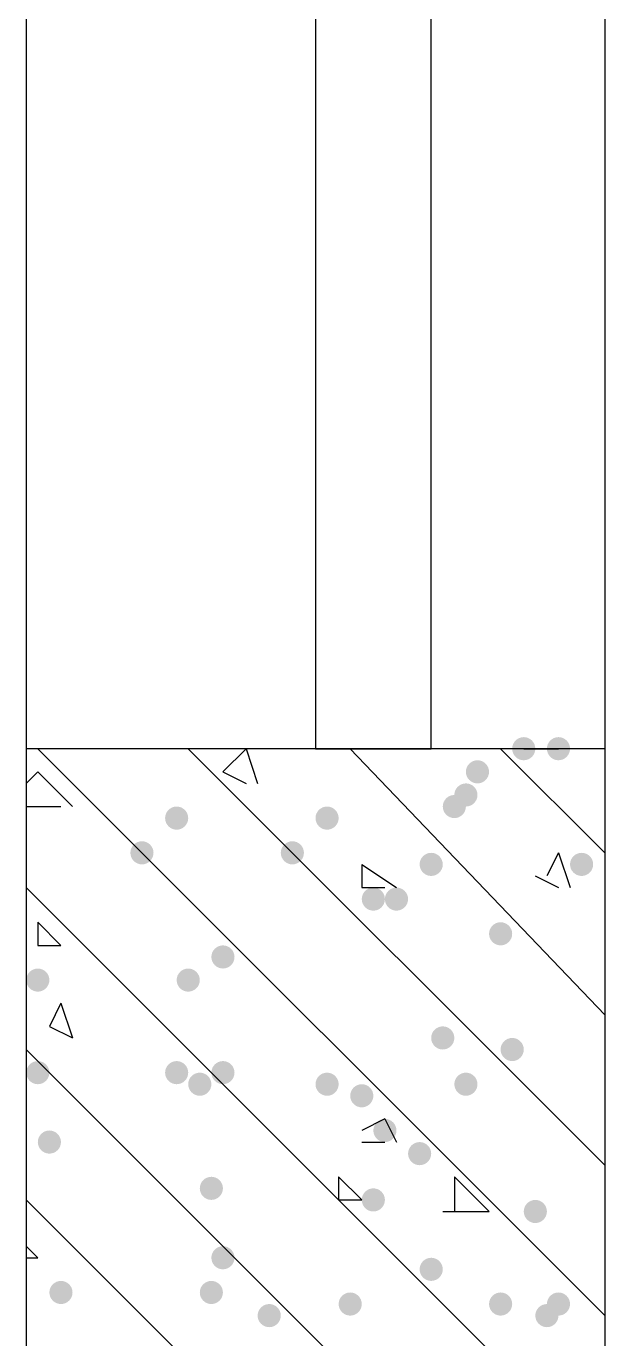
# Model space of a CAD drawing. Header units: inches. Extents: x 11 to 286, y 6 to 196.
# Drawn here: x 82.522 to 84.638, y 56.741 to 61.543 of the extents above; entities that cross this region are included whole.
import ezdxf

# ---------------------------------------------------------------- set-up
doc = ezdxf.new("R2010")
doc.units = ezdxf.units.IN
doc.header["$MEASUREMENT"] = 0
doc.layers.add('PDF_几何图形', color=7, linetype='Continuous')
doc.layers.add('PDF_实体填充', color=7, linetype='Continuous', true_color=0xffffff)

msp = doc.modelspace()

# ---------------------------------------------------------------- hatches: boundary and pattern name
at = {"layer": 'PDF_实体填充', "transparency": 33554559}
h = msp.add_hatch(color=7, dxfattribs=at)
edge = h.paths.add_edge_path(flags=0)
edge.add_spline(control_points=[(84.3844, 58.8998), (84.3844, 58.8765), (84.3654, 58.8574), (84.3421, 58.8574)], knot_values=[0, 0, 0, 0, 1, 1, 1, 1], degree=3, periodic=0)
edge.add_spline(control_points=[(84.3421, 58.8574), (84.3188, 58.8574), (84.2998, 58.8765), (84.2998, 58.8998)], knot_values=[0, 0, 0, 0, 1, 1, 1, 1], degree=3, periodic=0)
edge.add_line((84.2998, 58.8998), (84.2998, 58.8998))
edge.add_spline(control_points=[(84.2998, 58.8998), (84.2998, 58.9231), (84.3188, 58.9421), (84.3421, 58.9421)], knot_values=[0, 0, 0, 0, 1, 1, 1, 1], degree=3, periodic=0)
edge.add_spline(control_points=[(84.3421, 58.9421), (84.3654, 58.9421), (84.3844, 58.9231), (84.3844, 58.8998)], knot_values=[0, 0, 0, 0, 1, 1, 1, 1], degree=3, periodic=0)
edge.add_line((84.3844, 58.8998), (84.3844, 58.8998))
edge.add_line((84.3844, 58.8998), (84.3844, 58.8998))
h = msp.add_hatch(color=7, dxfattribs=at)
edge = h.paths.add_edge_path(flags=0)
edge.add_spline(control_points=[(84.5114, 58.8998), (84.5114, 58.8765), (84.4924, 58.8574), (84.4691, 58.8574)], knot_values=[0, 0, 0, 0, 1, 1, 1, 1], degree=3, periodic=0)
edge.add_spline(control_points=[(84.4691, 58.8574), (84.4458, 58.8574), (84.4268, 58.8765), (84.4268, 58.8998)], knot_values=[0, 0, 0, 0, 1, 1, 1, 1], degree=3, periodic=0)
edge.add_line((84.4268, 58.8998), (84.4268, 58.8998))
edge.add_spline(control_points=[(84.4268, 58.8998), (84.4268, 58.9231), (84.4458, 58.9421), (84.4691, 58.9421)], knot_values=[0, 0, 0, 0, 1, 1, 1, 1], degree=3, periodic=0)
edge.add_spline(control_points=[(84.4691, 58.9421), (84.4924, 58.9421), (84.5114, 58.9231), (84.5114, 58.8998)], knot_values=[0, 0, 0, 0, 1, 1, 1, 1], degree=3, periodic=0)
edge.add_line((84.5114, 58.8998), (84.5114, 58.8998))
edge.add_line((84.5114, 58.8998), (84.5114, 58.8998))
h = msp.add_hatch(color=7, dxfattribs=at)
edge = h.paths.add_edge_path(flags=0)
edge.add_spline(control_points=[(84.2151, 58.8151), (84.2151, 58.7918), (84.1961, 58.7728), (84.1728, 58.7728)], knot_values=[0, 0, 0, 0, 1, 1, 1, 1], degree=3, periodic=0)
edge.add_spline(control_points=[(84.1728, 58.7728), (84.1495, 58.7728), (84.1304, 58.7918), (84.1304, 58.8151)], knot_values=[0, 0, 0, 0, 1, 1, 1, 1], degree=3, periodic=0)
edge.add_line((84.1304, 58.8151), (84.1304, 58.8151))
edge.add_spline(control_points=[(84.1304, 58.8151), (84.1304, 58.8384), (84.1495, 58.8574), (84.1728, 58.8574)], knot_values=[0, 0, 0, 0, 1, 1, 1, 1], degree=3, periodic=0)
edge.add_spline(control_points=[(84.1728, 58.8574), (84.1961, 58.8574), (84.2151, 58.8384), (84.2151, 58.8151)], knot_values=[0, 0, 0, 0, 1, 1, 1, 1], degree=3, periodic=0)
edge.add_line((84.2151, 58.8151), (84.2151, 58.8151))
edge.add_line((84.2151, 58.8151), (84.2151, 58.8151))
h = msp.add_hatch(color=7, dxfattribs=at)
edge = h.paths.add_edge_path(flags=0)
edge.add_spline(control_points=[(84.1728, 58.7304), (84.1728, 58.7072), (84.1537, 58.6881), (84.1304, 58.6881)], knot_values=[0, 0, 0, 0, 1, 1, 1, 1], degree=3, periodic=0)
edge.add_spline(control_points=[(84.1304, 58.6881), (84.1072, 58.6881), (84.0881, 58.7072), (84.0881, 58.7304)], knot_values=[0, 0, 0, 0, 1, 1, 1, 1], degree=3, periodic=0)
edge.add_line((84.0881, 58.7304), (84.0881, 58.7304))
edge.add_spline(control_points=[(84.0881, 58.7304), (84.0881, 58.7537), (84.1072, 58.7728), (84.1304, 58.7728)], knot_values=[0, 0, 0, 0, 1, 1, 1, 1], degree=3, periodic=0)
edge.add_spline(control_points=[(84.1304, 58.7728), (84.1537, 58.7728), (84.1728, 58.7537), (84.1728, 58.7304)], knot_values=[0, 0, 0, 0, 1, 1, 1, 1], degree=3, periodic=0)
edge.add_line((84.1728, 58.7304), (84.1728, 58.7304))
edge.add_line((84.1728, 58.7304), (84.1728, 58.7304))
h = msp.add_hatch(color=7, dxfattribs=at)
edge = h.paths.add_edge_path(flags=0)
edge.add_spline(control_points=[(83.1144, 58.6458), (83.1144, 58.6225), (83.0954, 58.6034), (83.0721, 58.6034)], knot_values=[0, 0, 0, 0, 1, 1, 1, 1], degree=3, periodic=0)
edge.add_spline(control_points=[(83.0721, 58.6034), (83.0488, 58.6034), (83.0298, 58.6225), (83.0298, 58.6458)], knot_values=[0, 0, 0, 0, 1, 1, 1, 1], degree=3, periodic=0)
edge.add_line((83.0298, 58.6458), (83.0298, 58.6458))
edge.add_spline(control_points=[(83.0298, 58.6458), (83.0298, 58.6691), (83.0488, 58.6881), (83.0721, 58.6881)], knot_values=[0, 0, 0, 0, 1, 1, 1, 1], degree=3, periodic=0)
edge.add_spline(control_points=[(83.0721, 58.6881), (83.0954, 58.6881), (83.1144, 58.6691), (83.1144, 58.6458)], knot_values=[0, 0, 0, 0, 1, 1, 1, 1], degree=3, periodic=0)
edge.add_line((83.1144, 58.6458), (83.1144, 58.6458))
edge.add_line((83.1144, 58.6458), (83.1144, 58.6458))
h = msp.add_hatch(color=7, dxfattribs=at)
edge = h.paths.add_edge_path(flags=0)
edge.add_spline(control_points=[(83.6648, 58.6458), (83.6648, 58.6225), (83.6457, 58.6034), (83.6224, 58.6034)], knot_values=[0, 0, 0, 0, 1, 1, 1, 1], degree=3, periodic=0)
edge.add_spline(control_points=[(83.6224, 58.6034), (83.5992, 58.6034), (83.5801, 58.6225), (83.5801, 58.6458)], knot_values=[0, 0, 0, 0, 1, 1, 1, 1], degree=3, periodic=0)
edge.add_line((83.5801, 58.6458), (83.5801, 58.6458))
edge.add_spline(control_points=[(83.5801, 58.6458), (83.5801, 58.6691), (83.5992, 58.6881), (83.6224, 58.6881)], knot_values=[0, 0, 0, 0, 1, 1, 1, 1], degree=3, periodic=0)
edge.add_spline(control_points=[(83.6224, 58.6881), (83.6457, 58.6881), (83.6648, 58.6691), (83.6648, 58.6458)], knot_values=[0, 0, 0, 0, 1, 1, 1, 1], degree=3, periodic=0)
edge.add_line((83.6648, 58.6458), (83.6648, 58.6458))
edge.add_line((83.6648, 58.6458), (83.6648, 58.6458))
h = msp.add_hatch(color=7, dxfattribs=at)
edge = h.paths.add_edge_path(flags=0)
edge.add_spline(control_points=[(84.1304, 58.6881), (84.1304, 58.6648), (84.1114, 58.6458), (84.0881, 58.6458)], knot_values=[0, 0, 0, 0, 1, 1, 1, 1], degree=3, periodic=0)
edge.add_spline(control_points=[(84.0881, 58.6458), (84.0648, 58.6458), (84.0458, 58.6648), (84.0458, 58.6881)], knot_values=[0, 0, 0, 0, 1, 1, 1, 1], degree=3, periodic=0)
edge.add_line((84.0458, 58.6881), (84.0458, 58.6881))
edge.add_spline(control_points=[(84.0458, 58.6881), (84.0458, 58.7114), (84.0648, 58.7304), (84.0881, 58.7304)], knot_values=[0, 0, 0, 0, 1, 1, 1, 1], degree=3, periodic=0)
edge.add_spline(control_points=[(84.0881, 58.7304), (84.1114, 58.7304), (84.1304, 58.7114), (84.1304, 58.6881)], knot_values=[0, 0, 0, 0, 1, 1, 1, 1], degree=3, periodic=0)
edge.add_line((84.1304, 58.6881), (84.1304, 58.6881))
edge.add_line((84.1304, 58.6881), (84.1304, 58.6881))
h = msp.add_hatch(color=7, dxfattribs=at)
edge = h.paths.add_edge_path(flags=0)
edge.add_spline(control_points=[(82.9874, 58.5188), (82.9874, 58.4955), (82.9684, 58.4764), (82.9451, 58.4764)], knot_values=[0, 0, 0, 0, 1, 1, 1, 1], degree=3, periodic=0)
edge.add_spline(control_points=[(82.9451, 58.4764), (82.9218, 58.4764), (82.9028, 58.4955), (82.9028, 58.5188)], knot_values=[0, 0, 0, 0, 1, 1, 1, 1], degree=3, periodic=0)
edge.add_line((82.9028, 58.5188), (82.9028, 58.5188))
edge.add_spline(control_points=[(82.9028, 58.5188), (82.9028, 58.5421), (82.9218, 58.5611), (82.9451, 58.5611)], knot_values=[0, 0, 0, 0, 1, 1, 1, 1], degree=3, periodic=0)
edge.add_spline(control_points=[(82.9451, 58.5611), (82.9684, 58.5611), (82.9874, 58.5421), (82.9874, 58.5188)], knot_values=[0, 0, 0, 0, 1, 1, 1, 1], degree=3, periodic=0)
edge.add_line((82.9874, 58.5188), (82.9874, 58.5188))
edge.add_line((82.9874, 58.5188), (82.9874, 58.5188))
h = msp.add_hatch(color=7, dxfattribs=at)
edge = h.paths.add_edge_path(flags=0)
edge.add_spline(control_points=[(83.5378, 58.5188), (83.5378, 58.4955), (83.5187, 58.4764), (83.4954, 58.4764)], knot_values=[0, 0, 0, 0, 1, 1, 1, 1], degree=3, periodic=0)
edge.add_spline(control_points=[(83.4954, 58.4764), (83.4722, 58.4764), (83.4531, 58.4955), (83.4531, 58.5188)], knot_values=[0, 0, 0, 0, 1, 1, 1, 1], degree=3, periodic=0)
edge.add_line((83.4531, 58.5188), (83.4531, 58.5188))
edge.add_spline(control_points=[(83.4531, 58.5188), (83.4531, 58.5421), (83.4722, 58.5611), (83.4954, 58.5611)], knot_values=[0, 0, 0, 0, 1, 1, 1, 1], degree=3, periodic=0)
edge.add_spline(control_points=[(83.4954, 58.5611), (83.5187, 58.5611), (83.5378, 58.5421), (83.5378, 58.5188)], knot_values=[0, 0, 0, 0, 1, 1, 1, 1], degree=3, periodic=0)
edge.add_line((83.5378, 58.5188), (83.5378, 58.5188))
edge.add_line((83.5378, 58.5188), (83.5378, 58.5188))
h = msp.add_hatch(color=7, dxfattribs=at)
edge = h.paths.add_edge_path(flags=0)
edge.add_spline(control_points=[(84.0458, 58.4764), (84.0458, 58.4532), (84.0267, 58.4341), (84.0034, 58.4341)], knot_values=[0, 0, 0, 0, 1, 1, 1, 1], degree=3, periodic=0)
edge.add_spline(control_points=[(84.0034, 58.4341), (83.9802, 58.4341), (83.9611, 58.4532), (83.9611, 58.4764)], knot_values=[0, 0, 0, 0, 1, 1, 1, 1], degree=3, periodic=0)
edge.add_line((83.9611, 58.4764), (83.9611, 58.4764))
edge.add_spline(control_points=[(83.9611, 58.4764), (83.9611, 58.4997), (83.9802, 58.5188), (84.0034, 58.5188)], knot_values=[0, 0, 0, 0, 1, 1, 1, 1], degree=3, periodic=0)
edge.add_spline(control_points=[(84.0034, 58.5188), (84.0267, 58.5188), (84.0458, 58.4997), (84.0458, 58.4764)], knot_values=[0, 0, 0, 0, 1, 1, 1, 1], degree=3, periodic=0)
edge.add_line((84.0458, 58.4764), (84.0458, 58.4764))
edge.add_line((84.0458, 58.4764), (84.0458, 58.4764))
h = msp.add_hatch(color=7, dxfattribs=at)
edge = h.paths.add_edge_path(flags=0)
edge.add_spline(control_points=[(84.5961, 58.4764), (84.5961, 58.4532), (84.5771, 58.4341), (84.5538, 58.4341)], knot_values=[0, 0, 0, 0, 1, 1, 1, 1], degree=3, periodic=0)
edge.add_spline(control_points=[(84.5538, 58.4341), (84.5305, 58.4341), (84.5114, 58.4532), (84.5114, 58.4764)], knot_values=[0, 0, 0, 0, 1, 1, 1, 1], degree=3, periodic=0)
edge.add_line((84.5114, 58.4764), (84.5114, 58.4764))
edge.add_spline(control_points=[(84.5114, 58.4764), (84.5114, 58.4997), (84.5305, 58.5188), (84.5538, 58.5188)], knot_values=[0, 0, 0, 0, 1, 1, 1, 1], degree=3, periodic=0)
edge.add_spline(control_points=[(84.5538, 58.5188), (84.5771, 58.5188), (84.5961, 58.4997), (84.5961, 58.4764)], knot_values=[0, 0, 0, 0, 1, 1, 1, 1], degree=3, periodic=0)
edge.add_line((84.5961, 58.4764), (84.5961, 58.4764))
edge.add_line((84.5961, 58.4764), (84.5961, 58.4764))
h = msp.add_hatch(color=7, dxfattribs=at)
edge = h.paths.add_edge_path(flags=0)
edge.add_spline(control_points=[(83.8341, 58.3494), (83.8341, 58.3262), (83.8151, 58.3071), (83.7918, 58.3071)], knot_values=[0, 0, 0, 0, 1, 1, 1, 1], degree=3, periodic=0)
edge.add_spline(control_points=[(83.7918, 58.3071), (83.7685, 58.3071), (83.7494, 58.3262), (83.7494, 58.3494)], knot_values=[0, 0, 0, 0, 1, 1, 1, 1], degree=3, periodic=0)
edge.add_line((83.7494, 58.3494), (83.7494, 58.3494))
edge.add_spline(control_points=[(83.7494, 58.3494), (83.7494, 58.3727), (83.7685, 58.3918), (83.7918, 58.3918)], knot_values=[0, 0, 0, 0, 1, 1, 1, 1], degree=3, periodic=0)
edge.add_spline(control_points=[(83.7918, 58.3918), (83.8151, 58.3918), (83.8341, 58.3727), (83.8341, 58.3494)], knot_values=[0, 0, 0, 0, 1, 1, 1, 1], degree=3, periodic=0)
edge.add_line((83.8341, 58.3494), (83.8341, 58.3494))
edge.add_line((83.8341, 58.3494), (83.8341, 58.3494))
h = msp.add_hatch(color=7, dxfattribs=at)
edge = h.paths.add_edge_path(flags=0)
edge.add_spline(control_points=[(83.9188, 58.3494), (83.9188, 58.3262), (83.8997, 58.3071), (83.8764, 58.3071)], knot_values=[0, 0, 0, 0, 1, 1, 1, 1], degree=3, periodic=0)
edge.add_spline(control_points=[(83.8764, 58.3071), (83.8532, 58.3071), (83.8341, 58.3262), (83.8341, 58.3494)], knot_values=[0, 0, 0, 0, 1, 1, 1, 1], degree=3, periodic=0)
edge.add_line((83.8341, 58.3494), (83.8341, 58.3494))
edge.add_spline(control_points=[(83.8341, 58.3494), (83.8341, 58.3727), (83.8532, 58.3918), (83.8764, 58.3918)], knot_values=[0, 0, 0, 0, 1, 1, 1, 1], degree=3, periodic=0)
edge.add_spline(control_points=[(83.8764, 58.3918), (83.8997, 58.3918), (83.9188, 58.3727), (83.9188, 58.3494)], knot_values=[0, 0, 0, 0, 1, 1, 1, 1], degree=3, periodic=0)
edge.add_line((83.9188, 58.3494), (83.9188, 58.3494))
edge.add_line((83.9188, 58.3494), (83.9188, 58.3494))
h = msp.add_hatch(color=7, dxfattribs=at)
edge = h.paths.add_edge_path(flags=0)
edge.add_spline(control_points=[(84.2998, 58.2224), (84.2998, 58.1992), (84.2807, 58.1801), (84.2574, 58.1801)], knot_values=[0, 0, 0, 0, 1, 1, 1, 1], degree=3, periodic=0)
edge.add_spline(control_points=[(84.2574, 58.1801), (84.2342, 58.1801), (84.2151, 58.1992), (84.2151, 58.2224)], knot_values=[0, 0, 0, 0, 1, 1, 1, 1], degree=3, periodic=0)
edge.add_line((84.2151, 58.2224), (84.2151, 58.2224))
edge.add_spline(control_points=[(84.2151, 58.2224), (84.2151, 58.2457), (84.2342, 58.2648), (84.2574, 58.2648)], knot_values=[0, 0, 0, 0, 1, 1, 1, 1], degree=3, periodic=0)
edge.add_spline(control_points=[(84.2574, 58.2648), (84.2807, 58.2648), (84.2998, 58.2457), (84.2998, 58.2224)], knot_values=[0, 0, 0, 0, 1, 1, 1, 1], degree=3, periodic=0)
edge.add_line((84.2998, 58.2224), (84.2998, 58.2224))
edge.add_line((84.2998, 58.2224), (84.2998, 58.2224))
h = msp.add_hatch(color=7, dxfattribs=at)
edge = h.paths.add_edge_path(flags=0)
edge.add_spline(control_points=[(83.2838, 58.1378), (83.2838, 58.1145), (83.2647, 58.0954), (83.2414, 58.0954)], knot_values=[0, 0, 0, 0, 1, 1, 1, 1], degree=3, periodic=0)
edge.add_spline(control_points=[(83.2414, 58.0954), (83.2182, 58.0954), (83.1991, 58.1145), (83.1991, 58.1378)], knot_values=[0, 0, 0, 0, 1, 1, 1, 1], degree=3, periodic=0)
edge.add_line((83.1991, 58.1378), (83.1991, 58.1378))
edge.add_spline(control_points=[(83.1991, 58.1378), (83.1991, 58.1611), (83.2182, 58.1801), (83.2414, 58.1801)], knot_values=[0, 0, 0, 0, 1, 1, 1, 1], degree=3, periodic=0)
edge.add_spline(control_points=[(83.2414, 58.1801), (83.2647, 58.1801), (83.2838, 58.1611), (83.2838, 58.1378)], knot_values=[0, 0, 0, 0, 1, 1, 1, 1], degree=3, periodic=0)
edge.add_line((83.2838, 58.1378), (83.2838, 58.1378))
edge.add_line((83.2838, 58.1378), (83.2838, 58.1378))
h = msp.add_hatch(color=7, dxfattribs=at)
edge = h.paths.add_edge_path(flags=0)
edge.add_spline(control_points=[(82.6064, 58.0531), (82.6064, 58.0298), (82.5874, 58.0108), (82.5641, 58.0108)], knot_values=[0, 0, 0, 0, 1, 1, 1, 1], degree=3, periodic=0)
edge.add_spline(control_points=[(82.5641, 58.0108), (82.5408, 58.0108), (82.5218, 58.0298), (82.5218, 58.0531)], knot_values=[0, 0, 0, 0, 1, 1, 1, 1], degree=3, periodic=0)
edge.add_line((82.5218, 58.0531), (82.5218, 58.0531))
edge.add_spline(control_points=[(82.5218, 58.0531), (82.5218, 58.0764), (82.5408, 58.0954), (82.5641, 58.0954)], knot_values=[0, 0, 0, 0, 1, 1, 1, 1], degree=3, periodic=0)
edge.add_spline(control_points=[(82.5641, 58.0954), (82.5874, 58.0954), (82.6064, 58.0764), (82.6064, 58.0531)], knot_values=[0, 0, 0, 0, 1, 1, 1, 1], degree=3, periodic=0)
edge.add_line((82.6064, 58.0531), (82.6064, 58.0531))
edge.add_line((82.6064, 58.0531), (82.6064, 58.0531))
h = msp.add_hatch(color=7, dxfattribs=at)
edge = h.paths.add_edge_path(flags=0)
edge.add_spline(control_points=[(83.1568, 58.0531), (83.1568, 58.0298), (83.1377, 58.0108), (83.1144, 58.0108)], knot_values=[0, 0, 0, 0, 1, 1, 1, 1], degree=3, periodic=0)
edge.add_spline(control_points=[(83.1144, 58.0108), (83.0912, 58.0108), (83.0721, 58.0298), (83.0721, 58.0531)], knot_values=[0, 0, 0, 0, 1, 1, 1, 1], degree=3, periodic=0)
edge.add_line((83.0721, 58.0531), (83.0721, 58.0531))
edge.add_spline(control_points=[(83.0721, 58.0531), (83.0721, 58.0764), (83.0912, 58.0954), (83.1144, 58.0954)], knot_values=[0, 0, 0, 0, 1, 1, 1, 1], degree=3, periodic=0)
edge.add_spline(control_points=[(83.1144, 58.0954), (83.1377, 58.0954), (83.1568, 58.0764), (83.1568, 58.0531)], knot_values=[0, 0, 0, 0, 1, 1, 1, 1], degree=3, periodic=0)
edge.add_line((83.1568, 58.0531), (83.1568, 58.0531))
edge.add_line((83.1568, 58.0531), (83.1568, 58.0531))
h = msp.add_hatch(color=7, dxfattribs=at)
edge = h.paths.add_edge_path(flags=0)
edge.add_spline(control_points=[(84.0881, 57.8414), (84.0881, 57.8182), (84.0691, 57.7991), (84.0458, 57.7991)], knot_values=[0, 0, 0, 0, 1, 1, 1, 1], degree=3, periodic=0)
edge.add_spline(control_points=[(84.0458, 57.7991), (84.0225, 57.7991), (84.0034, 57.8182), (84.0034, 57.8414)], knot_values=[0, 0, 0, 0, 1, 1, 1, 1], degree=3, periodic=0)
edge.add_line((84.0034, 57.8414), (84.0034, 57.8414))
edge.add_spline(control_points=[(84.0034, 57.8414), (84.0034, 57.8647), (84.0225, 57.8838), (84.0458, 57.8838)], knot_values=[0, 0, 0, 0, 1, 1, 1, 1], degree=3, periodic=0)
edge.add_spline(control_points=[(84.0458, 57.8838), (84.0691, 57.8838), (84.0881, 57.8647), (84.0881, 57.8414)], knot_values=[0, 0, 0, 0, 1, 1, 1, 1], degree=3, periodic=0)
edge.add_line((84.0881, 57.8414), (84.0881, 57.8414))
edge.add_line((84.0881, 57.8414), (84.0881, 57.8414))
h = msp.add_hatch(color=7, dxfattribs=at)
edge = h.paths.add_edge_path(flags=0)
edge.add_spline(control_points=[(84.3421, 57.7991), (84.3421, 57.7758), (84.3231, 57.7568), (84.2998, 57.7568)], knot_values=[0, 0, 0, 0, 1, 1, 1, 1], degree=3, periodic=0)
edge.add_spline(control_points=[(84.2998, 57.7568), (84.2765, 57.7568), (84.2574, 57.7758), (84.2574, 57.7991)], knot_values=[0, 0, 0, 0, 1, 1, 1, 1], degree=3, periodic=0)
edge.add_line((84.2574, 57.7991), (84.2574, 57.7991))
edge.add_spline(control_points=[(84.2574, 57.7991), (84.2574, 57.8224), (84.2765, 57.8414), (84.2998, 57.8414)], knot_values=[0, 0, 0, 0, 1, 1, 1, 1], degree=3, periodic=0)
edge.add_spline(control_points=[(84.2998, 57.8414), (84.3231, 57.8414), (84.3421, 57.8224), (84.3421, 57.7991)], knot_values=[0, 0, 0, 0, 1, 1, 1, 1], degree=3, periodic=0)
edge.add_line((84.3421, 57.7991), (84.3421, 57.7991))
edge.add_line((84.3421, 57.7991), (84.3421, 57.7991))
h = msp.add_hatch(color=7, dxfattribs=at)
edge = h.paths.add_edge_path(flags=0)
edge.add_spline(control_points=[(82.6064, 57.7144), (82.6064, 57.6912), (82.5874, 57.6721), (82.5641, 57.6721)], knot_values=[0, 0, 0, 0, 1, 1, 1, 1], degree=3, periodic=0)
edge.add_spline(control_points=[(82.5641, 57.6721), (82.5408, 57.6721), (82.5218, 57.6912), (82.5218, 57.7144)], knot_values=[0, 0, 0, 0, 1, 1, 1, 1], degree=3, periodic=0)
edge.add_line((82.5218, 57.7144), (82.5218, 57.7144))
edge.add_spline(control_points=[(82.5218, 57.7144), (82.5218, 57.7377), (82.5408, 57.7568), (82.5641, 57.7568)], knot_values=[0, 0, 0, 0, 1, 1, 1, 1], degree=3, periodic=0)
edge.add_spline(control_points=[(82.5641, 57.7568), (82.5874, 57.7568), (82.6064, 57.7377), (82.6064, 57.7144)], knot_values=[0, 0, 0, 0, 1, 1, 1, 1], degree=3, periodic=0)
edge.add_line((82.6064, 57.7144), (82.6064, 57.7144))
edge.add_line((82.6064, 57.7144), (82.6064, 57.7144))
h = msp.add_hatch(color=7, dxfattribs=at)
edge = h.paths.add_edge_path(flags=0)
edge.add_spline(control_points=[(83.1144, 57.7144), (83.1144, 57.6912), (83.0954, 57.6721), (83.0721, 57.6721)], knot_values=[0, 0, 0, 0, 1, 1, 1, 1], degree=3, periodic=0)
edge.add_spline(control_points=[(83.0721, 57.6721), (83.0488, 57.6721), (83.0298, 57.6912), (83.0298, 57.7144)], knot_values=[0, 0, 0, 0, 1, 1, 1, 1], degree=3, periodic=0)
edge.add_line((83.0298, 57.7144), (83.0298, 57.7144))
edge.add_spline(control_points=[(83.0298, 57.7144), (83.0298, 57.7377), (83.0488, 57.7568), (83.0721, 57.7568)], knot_values=[0, 0, 0, 0, 1, 1, 1, 1], degree=3, periodic=0)
edge.add_spline(control_points=[(83.0721, 57.7568), (83.0954, 57.7568), (83.1144, 57.7377), (83.1144, 57.7144)], knot_values=[0, 0, 0, 0, 1, 1, 1, 1], degree=3, periodic=0)
edge.add_line((83.1144, 57.7144), (83.1144, 57.7144))
edge.add_line((83.1144, 57.7144), (83.1144, 57.7144))
h = msp.add_hatch(color=7, dxfattribs=at)
edge = h.paths.add_edge_path(flags=0)
edge.add_spline(control_points=[(83.2838, 57.7144), (83.2838, 57.6912), (83.2647, 57.6721), (83.2414, 57.6721)], knot_values=[0, 0, 0, 0, 1, 1, 1, 1], degree=3, periodic=0)
edge.add_spline(control_points=[(83.2414, 57.6721), (83.2182, 57.6721), (83.1991, 57.6912), (83.1991, 57.7144)], knot_values=[0, 0, 0, 0, 1, 1, 1, 1], degree=3, periodic=0)
edge.add_line((83.1991, 57.7144), (83.1991, 57.7144))
edge.add_spline(control_points=[(83.1991, 57.7144), (83.1991, 57.7377), (83.2182, 57.7568), (83.2414, 57.7568)], knot_values=[0, 0, 0, 0, 1, 1, 1, 1], degree=3, periodic=0)
edge.add_spline(control_points=[(83.2414, 57.7568), (83.2647, 57.7568), (83.2838, 57.7377), (83.2838, 57.7144)], knot_values=[0, 0, 0, 0, 1, 1, 1, 1], degree=3, periodic=0)
edge.add_line((83.2838, 57.7144), (83.2838, 57.7144))
edge.add_line((83.2838, 57.7144), (83.2838, 57.7144))
h = msp.add_hatch(color=7, dxfattribs=at)
edge = h.paths.add_edge_path(flags=0)
edge.add_spline(control_points=[(83.1991, 57.6721), (83.1991, 57.6488), (83.1801, 57.6298), (83.1568, 57.6298)], knot_values=[0, 0, 0, 0, 1, 1, 1, 1], degree=3, periodic=0)
edge.add_spline(control_points=[(83.1568, 57.6298), (83.1335, 57.6298), (83.1144, 57.6488), (83.1144, 57.6721)], knot_values=[0, 0, 0, 0, 1, 1, 1, 1], degree=3, periodic=0)
edge.add_line((83.1144, 57.6721), (83.1144, 57.6721))
edge.add_spline(control_points=[(83.1144, 57.6721), (83.1144, 57.6954), (83.1335, 57.7144), (83.1568, 57.7144)], knot_values=[0, 0, 0, 0, 1, 1, 1, 1], degree=3, periodic=0)
edge.add_spline(control_points=[(83.1568, 57.7144), (83.1801, 57.7144), (83.1991, 57.6954), (83.1991, 57.6721)], knot_values=[0, 0, 0, 0, 1, 1, 1, 1], degree=3, periodic=0)
edge.add_line((83.1991, 57.6721), (83.1991, 57.6721))
edge.add_line((83.1991, 57.6721), (83.1991, 57.6721))
h = msp.add_hatch(color=7, dxfattribs=at)
edge = h.paths.add_edge_path(flags=0)
edge.add_spline(control_points=[(83.6648, 57.6721), (83.6648, 57.6488), (83.6457, 57.6298), (83.6224, 57.6298)], knot_values=[0, 0, 0, 0, 1, 1, 1, 1], degree=3, periodic=0)
edge.add_spline(control_points=[(83.6224, 57.6298), (83.5992, 57.6298), (83.5801, 57.6488), (83.5801, 57.6721)], knot_values=[0, 0, 0, 0, 1, 1, 1, 1], degree=3, periodic=0)
edge.add_line((83.5801, 57.6721), (83.5801, 57.6721))
edge.add_spline(control_points=[(83.5801, 57.6721), (83.5801, 57.6954), (83.5992, 57.7144), (83.6224, 57.7144)], knot_values=[0, 0, 0, 0, 1, 1, 1, 1], degree=3, periodic=0)
edge.add_spline(control_points=[(83.6224, 57.7144), (83.6457, 57.7144), (83.6648, 57.6954), (83.6648, 57.6721)], knot_values=[0, 0, 0, 0, 1, 1, 1, 1], degree=3, periodic=0)
edge.add_line((83.6648, 57.6721), (83.6648, 57.6721))
edge.add_line((83.6648, 57.6721), (83.6648, 57.6721))
h = msp.add_hatch(color=7, dxfattribs=at)
edge = h.paths.add_edge_path(flags=0)
edge.add_spline(control_points=[(84.1728, 57.6721), (84.1728, 57.6488), (84.1537, 57.6298), (84.1304, 57.6298)], knot_values=[0, 0, 0, 0, 1, 1, 1, 1], degree=3, periodic=0)
edge.add_spline(control_points=[(84.1304, 57.6298), (84.1072, 57.6298), (84.0881, 57.6488), (84.0881, 57.6721)], knot_values=[0, 0, 0, 0, 1, 1, 1, 1], degree=3, periodic=0)
edge.add_line((84.0881, 57.6721), (84.0881, 57.6721))
edge.add_spline(control_points=[(84.0881, 57.6721), (84.0881, 57.6954), (84.1072, 57.7144), (84.1304, 57.7144)], knot_values=[0, 0, 0, 0, 1, 1, 1, 1], degree=3, periodic=0)
edge.add_spline(control_points=[(84.1304, 57.7144), (84.1537, 57.7144), (84.1728, 57.6954), (84.1728, 57.6721)], knot_values=[0, 0, 0, 0, 1, 1, 1, 1], degree=3, periodic=0)
edge.add_line((84.1728, 57.6721), (84.1728, 57.6721))
edge.add_line((84.1728, 57.6721), (84.1728, 57.6721))
h = msp.add_hatch(color=7, dxfattribs=at)
edge = h.paths.add_edge_path(flags=0)
edge.add_spline(control_points=[(83.7918, 57.6298), (83.7918, 57.6065), (83.7727, 57.5874), (83.7494, 57.5874)], knot_values=[0, 0, 0, 0, 1, 1, 1, 1], degree=3, periodic=0)
edge.add_spline(control_points=[(83.7494, 57.5874), (83.7262, 57.5874), (83.7071, 57.6065), (83.7071, 57.6298)], knot_values=[0, 0, 0, 0, 1, 1, 1, 1], degree=3, periodic=0)
edge.add_line((83.7071, 57.6298), (83.7071, 57.6298))
edge.add_spline(control_points=[(83.7071, 57.6298), (83.7071, 57.6531), (83.7262, 57.6721), (83.7494, 57.6721)], knot_values=[0, 0, 0, 0, 1, 1, 1, 1], degree=3, periodic=0)
edge.add_spline(control_points=[(83.7494, 57.6721), (83.7727, 57.6721), (83.7918, 57.6531), (83.7918, 57.6298)], knot_values=[0, 0, 0, 0, 1, 1, 1, 1], degree=3, periodic=0)
edge.add_line((83.7918, 57.6298), (83.7918, 57.6298))
edge.add_line((83.7918, 57.6298), (83.7918, 57.6298))
h = msp.add_hatch(color=7, dxfattribs=at)
edge = h.paths.add_edge_path(flags=0)
edge.add_spline(control_points=[(83.8764, 57.5028), (83.8764, 57.4795), (83.8574, 57.4604), (83.8341, 57.4604)], knot_values=[0, 0, 0, 0, 1, 1, 1, 1], degree=3, periodic=0)
edge.add_spline(control_points=[(83.8341, 57.4604), (83.8108, 57.4604), (83.7918, 57.4795), (83.7918, 57.5028)], knot_values=[0, 0, 0, 0, 1, 1, 1, 1], degree=3, periodic=0)
edge.add_line((83.7918, 57.5028), (83.7918, 57.5028))
edge.add_spline(control_points=[(83.7918, 57.5028), (83.7918, 57.5261), (83.8108, 57.5451), (83.8341, 57.5451)], knot_values=[0, 0, 0, 0, 1, 1, 1, 1], degree=3, periodic=0)
edge.add_spline(control_points=[(83.8341, 57.5451), (83.8574, 57.5451), (83.8764, 57.5261), (83.8764, 57.5028)], knot_values=[0, 0, 0, 0, 1, 1, 1, 1], degree=3, periodic=0)
edge.add_line((83.8764, 57.5028), (83.8764, 57.5028))
edge.add_line((83.8764, 57.5028), (83.8764, 57.5028))
h = msp.add_hatch(color=7, dxfattribs=at)
edge = h.paths.add_edge_path(flags=0)
edge.add_spline(control_points=[(82.6488, 57.4604), (82.6488, 57.4372), (82.6297, 57.4181), (82.6064, 57.4181)], knot_values=[0, 0, 0, 0, 1, 1, 1, 1], degree=3, periodic=0)
edge.add_spline(control_points=[(82.6064, 57.4181), (82.5832, 57.4181), (82.5641, 57.4372), (82.5641, 57.4604)], knot_values=[0, 0, 0, 0, 1, 1, 1, 1], degree=3, periodic=0)
edge.add_line((82.5641, 57.4604), (82.5641, 57.4604))
edge.add_spline(control_points=[(82.5641, 57.4604), (82.5641, 57.4837), (82.5832, 57.5028), (82.6064, 57.5028)], knot_values=[0, 0, 0, 0, 1, 1, 1, 1], degree=3, periodic=0)
edge.add_spline(control_points=[(82.6064, 57.5028), (82.6297, 57.5028), (82.6488, 57.4837), (82.6488, 57.4604)], knot_values=[0, 0, 0, 0, 1, 1, 1, 1], degree=3, periodic=0)
edge.add_line((82.6488, 57.4604), (82.6488, 57.4604))
edge.add_line((82.6488, 57.4604), (82.6488, 57.4604))
h = msp.add_hatch(color=7, dxfattribs=at)
edge = h.paths.add_edge_path(flags=0)
edge.add_spline(control_points=[(84.0034, 57.4181), (84.0034, 57.3948), (83.9844, 57.3758), (83.9611, 57.3758)], knot_values=[0, 0, 0, 0, 1, 1, 1, 1], degree=3, periodic=0)
edge.add_spline(control_points=[(83.9611, 57.3758), (83.9378, 57.3758), (83.9188, 57.3948), (83.9188, 57.4181)], knot_values=[0, 0, 0, 0, 1, 1, 1, 1], degree=3, periodic=0)
edge.add_line((83.9188, 57.4181), (83.9188, 57.4181))
edge.add_spline(control_points=[(83.9188, 57.4181), (83.9188, 57.4414), (83.9378, 57.4604), (83.9611, 57.4604)], knot_values=[0, 0, 0, 0, 1, 1, 1, 1], degree=3, periodic=0)
edge.add_spline(control_points=[(83.9611, 57.4604), (83.9844, 57.4604), (84.0034, 57.4414), (84.0034, 57.4181)], knot_values=[0, 0, 0, 0, 1, 1, 1, 1], degree=3, periodic=0)
edge.add_line((84.0034, 57.4181), (84.0034, 57.4181))
edge.add_line((84.0034, 57.4181), (84.0034, 57.4181))
h = msp.add_hatch(color=7, dxfattribs=at)
edge = h.paths.add_edge_path(flags=0)
edge.add_spline(control_points=[(83.2414, 57.2911), (83.2414, 57.2678), (83.2224, 57.2488), (83.1991, 57.2488)], knot_values=[0, 0, 0, 0, 1, 1, 1, 1], degree=3, periodic=0)
edge.add_spline(control_points=[(83.1991, 57.2488), (83.1758, 57.2488), (83.1568, 57.2678), (83.1568, 57.2911)], knot_values=[0, 0, 0, 0, 1, 1, 1, 1], degree=3, periodic=0)
edge.add_line((83.1568, 57.2911), (83.1568, 57.2911))
edge.add_spline(control_points=[(83.1568, 57.2911), (83.1568, 57.3144), (83.1758, 57.3334), (83.1991, 57.3334)], knot_values=[0, 0, 0, 0, 1, 1, 1, 1], degree=3, periodic=0)
edge.add_spline(control_points=[(83.1991, 57.3334), (83.2224, 57.3334), (83.2414, 57.3144), (83.2414, 57.2911)], knot_values=[0, 0, 0, 0, 1, 1, 1, 1], degree=3, periodic=0)
edge.add_line((83.2414, 57.2911), (83.2414, 57.2911))
edge.add_line((83.2414, 57.2911), (83.2414, 57.2911))
h = msp.add_hatch(color=7, dxfattribs=at)
edge = h.paths.add_edge_path(flags=0)
edge.add_spline(control_points=[(83.8341, 57.2488), (83.8341, 57.2255), (83.8151, 57.2064), (83.7918, 57.2064)], knot_values=[0, 0, 0, 0, 1, 1, 1, 1], degree=3, periodic=0)
edge.add_spline(control_points=[(83.7918, 57.2064), (83.7685, 57.2064), (83.7494, 57.2255), (83.7494, 57.2488)], knot_values=[0, 0, 0, 0, 1, 1, 1, 1], degree=3, periodic=0)
edge.add_line((83.7494, 57.2488), (83.7494, 57.2488))
edge.add_spline(control_points=[(83.7494, 57.2488), (83.7494, 57.2721), (83.7685, 57.2911), (83.7918, 57.2911)], knot_values=[0, 0, 0, 0, 1, 1, 1, 1], degree=3, periodic=0)
edge.add_spline(control_points=[(83.7918, 57.2911), (83.8151, 57.2911), (83.8341, 57.2721), (83.8341, 57.2488)], knot_values=[0, 0, 0, 0, 1, 1, 1, 1], degree=3, periodic=0)
edge.add_line((83.8341, 57.2488), (83.8341, 57.2488))
edge.add_line((83.8341, 57.2488), (83.8341, 57.2488))
h = msp.add_hatch(color=7, dxfattribs=at)
edge = h.paths.add_edge_path(flags=0)
edge.add_spline(control_points=[(84.4268, 57.2064), (84.4268, 57.1832), (84.4077, 57.1641), (84.3844, 57.1641)], knot_values=[0, 0, 0, 0, 1, 1, 1, 1], degree=3, periodic=0)
edge.add_spline(control_points=[(84.3844, 57.1641), (84.3612, 57.1641), (84.3421, 57.1832), (84.3421, 57.2064)], knot_values=[0, 0, 0, 0, 1, 1, 1, 1], degree=3, periodic=0)
edge.add_line((84.3421, 57.2064), (84.3421, 57.2064))
edge.add_spline(control_points=[(84.3421, 57.2064), (84.3421, 57.2297), (84.3612, 57.2488), (84.3844, 57.2488)], knot_values=[0, 0, 0, 0, 1, 1, 1, 1], degree=3, periodic=0)
edge.add_spline(control_points=[(84.3844, 57.2488), (84.4077, 57.2488), (84.4268, 57.2297), (84.4268, 57.2064)], knot_values=[0, 0, 0, 0, 1, 1, 1, 1], degree=3, periodic=0)
edge.add_line((84.4268, 57.2064), (84.4268, 57.2064))
edge.add_line((84.4268, 57.2064), (84.4268, 57.2064))
h = msp.add_hatch(color=7, dxfattribs=at)
edge = h.paths.add_edge_path(flags=0)
edge.add_spline(control_points=[(83.2838, 57.0371), (83.2838, 57.0138), (83.2647, 56.9948), (83.2414, 56.9948)], knot_values=[0, 0, 0, 0, 1, 1, 1, 1], degree=3, periodic=0)
edge.add_spline(control_points=[(83.2414, 56.9948), (83.2182, 56.9948), (83.1991, 57.0138), (83.1991, 57.0371)], knot_values=[0, 0, 0, 0, 1, 1, 1, 1], degree=3, periodic=0)
edge.add_line((83.1991, 57.0371), (83.1991, 57.0371))
edge.add_spline(control_points=[(83.1991, 57.0371), (83.1991, 57.0604), (83.2182, 57.0794), (83.2414, 57.0794)], knot_values=[0, 0, 0, 0, 1, 1, 1, 1], degree=3, periodic=0)
edge.add_spline(control_points=[(83.2414, 57.0794), (83.2647, 57.0794), (83.2838, 57.0604), (83.2838, 57.0371)], knot_values=[0, 0, 0, 0, 1, 1, 1, 1], degree=3, periodic=0)
edge.add_line((83.2838, 57.0371), (83.2838, 57.0371))
edge.add_line((83.2838, 57.0371), (83.2838, 57.0371))
h = msp.add_hatch(color=7, dxfattribs=at)
edge = h.paths.add_edge_path(flags=0)
edge.add_spline(control_points=[(84.0458, 56.9948), (84.0458, 56.9715), (84.0267, 56.9524), (84.0034, 56.9524)], knot_values=[0, 0, 0, 0, 1, 1, 1, 1], degree=3, periodic=0)
edge.add_spline(control_points=[(84.0034, 56.9524), (83.9802, 56.9524), (83.9611, 56.9715), (83.9611, 56.9948)], knot_values=[0, 0, 0, 0, 1, 1, 1, 1], degree=3, periodic=0)
edge.add_line((83.9611, 56.9948), (83.9611, 56.9948))
edge.add_spline(control_points=[(83.9611, 56.9948), (83.9611, 57.0181), (83.9802, 57.0371), (84.0034, 57.0371)], knot_values=[0, 0, 0, 0, 1, 1, 1, 1], degree=3, periodic=0)
edge.add_spline(control_points=[(84.0034, 57.0371), (84.0267, 57.0371), (84.0458, 57.0181), (84.0458, 56.9948)], knot_values=[0, 0, 0, 0, 1, 1, 1, 1], degree=3, periodic=0)
edge.add_line((84.0458, 56.9948), (84.0458, 56.9948))
edge.add_line((84.0458, 56.9948), (84.0458, 56.9948))
h = msp.add_hatch(color=7, dxfattribs=at)
edge = h.paths.add_edge_path(flags=0)
edge.add_spline(control_points=[(82.6911, 56.9101), (82.6911, 56.8868), (82.6721, 56.8678), (82.6488, 56.8678)], knot_values=[0, 0, 0, 0, 1, 1, 1, 1], degree=3, periodic=0)
edge.add_spline(control_points=[(82.6488, 56.8678), (82.6255, 56.8678), (82.6064, 56.8868), (82.6064, 56.9101)], knot_values=[0, 0, 0, 0, 1, 1, 1, 1], degree=3, periodic=0)
edge.add_line((82.6064, 56.9101), (82.6064, 56.9101))
edge.add_spline(control_points=[(82.6064, 56.9101), (82.6064, 56.9334), (82.6255, 56.9524), (82.6488, 56.9524)], knot_values=[0, 0, 0, 0, 1, 1, 1, 1], degree=3, periodic=0)
edge.add_spline(control_points=[(82.6488, 56.9524), (82.6721, 56.9524), (82.6911, 56.9334), (82.6911, 56.9101)], knot_values=[0, 0, 0, 0, 1, 1, 1, 1], degree=3, periodic=0)
edge.add_line((82.6911, 56.9101), (82.6911, 56.9101))
edge.add_line((82.6911, 56.9101), (82.6911, 56.9101))
h = msp.add_hatch(color=7, dxfattribs=at)
edge = h.paths.add_edge_path(flags=0)
edge.add_spline(control_points=[(83.2414, 56.9101), (83.2414, 56.8868), (83.2224, 56.8678), (83.1991, 56.8678)], knot_values=[0, 0, 0, 0, 1, 1, 1, 1], degree=3, periodic=0)
edge.add_spline(control_points=[(83.1991, 56.8678), (83.1758, 56.8678), (83.1568, 56.8868), (83.1568, 56.9101)], knot_values=[0, 0, 0, 0, 1, 1, 1, 1], degree=3, periodic=0)
edge.add_line((83.1568, 56.9101), (83.1568, 56.9101))
edge.add_spline(control_points=[(83.1568, 56.9101), (83.1568, 56.9334), (83.1758, 56.9524), (83.1991, 56.9524)], knot_values=[0, 0, 0, 0, 1, 1, 1, 1], degree=3, periodic=0)
edge.add_spline(control_points=[(83.1991, 56.9524), (83.2224, 56.9524), (83.2414, 56.9334), (83.2414, 56.9101)], knot_values=[0, 0, 0, 0, 1, 1, 1, 1], degree=3, periodic=0)
edge.add_line((83.2414, 56.9101), (83.2414, 56.9101))
edge.add_line((83.2414, 56.9101), (83.2414, 56.9101))
h = msp.add_hatch(color=7, dxfattribs=at)
edge = h.paths.add_edge_path(flags=0)
edge.add_spline(control_points=[(83.7494, 56.8678), (83.7494, 56.8445), (83.7304, 56.8254), (83.7071, 56.8254)], knot_values=[0, 0, 0, 0, 1, 1, 1, 1], degree=3, periodic=0)
edge.add_spline(control_points=[(83.7071, 56.8254), (83.6838, 56.8254), (83.6648, 56.8445), (83.6648, 56.8678)], knot_values=[0, 0, 0, 0, 1, 1, 1, 1], degree=3, periodic=0)
edge.add_line((83.6648, 56.8678), (83.6648, 56.8678))
edge.add_spline(control_points=[(83.6648, 56.8678), (83.6648, 56.8911), (83.6838, 56.9101), (83.7071, 56.9101)], knot_values=[0, 0, 0, 0, 1, 1, 1, 1], degree=3, periodic=0)
edge.add_spline(control_points=[(83.7071, 56.9101), (83.7304, 56.9101), (83.7494, 56.8911), (83.7494, 56.8678)], knot_values=[0, 0, 0, 0, 1, 1, 1, 1], degree=3, periodic=0)
edge.add_line((83.7494, 56.8678), (83.7494, 56.8678))
edge.add_line((83.7494, 56.8678), (83.7494, 56.8678))
h = msp.add_hatch(color=7, dxfattribs=at)
edge = h.paths.add_edge_path(flags=0)
edge.add_spline(control_points=[(84.2998, 56.8678), (84.2998, 56.8445), (84.2807, 56.8254), (84.2574, 56.8254)], knot_values=[0, 0, 0, 0, 1, 1, 1, 1], degree=3, periodic=0)
edge.add_spline(control_points=[(84.2574, 56.8254), (84.2342, 56.8254), (84.2151, 56.8445), (84.2151, 56.8678)], knot_values=[0, 0, 0, 0, 1, 1, 1, 1], degree=3, periodic=0)
edge.add_line((84.2151, 56.8678), (84.2151, 56.8678))
edge.add_spline(control_points=[(84.2151, 56.8678), (84.2151, 56.8911), (84.2342, 56.9101), (84.2574, 56.9101)], knot_values=[0, 0, 0, 0, 1, 1, 1, 1], degree=3, periodic=0)
edge.add_spline(control_points=[(84.2574, 56.9101), (84.2807, 56.9101), (84.2998, 56.8911), (84.2998, 56.8678)], knot_values=[0, 0, 0, 0, 1, 1, 1, 1], degree=3, periodic=0)
edge.add_line((84.2998, 56.8678), (84.2998, 56.8678))
edge.add_line((84.2998, 56.8678), (84.2998, 56.8678))
h = msp.add_hatch(color=7, dxfattribs=at)
edge = h.paths.add_edge_path(flags=0)
edge.add_spline(control_points=[(84.5114, 56.8678), (84.5114, 56.8445), (84.4924, 56.8254), (84.4691, 56.8254)], knot_values=[0, 0, 0, 0, 1, 1, 1, 1], degree=3, periodic=0)
edge.add_spline(control_points=[(84.4691, 56.8254), (84.4458, 56.8254), (84.4268, 56.8445), (84.4268, 56.8678)], knot_values=[0, 0, 0, 0, 1, 1, 1, 1], degree=3, periodic=0)
edge.add_line((84.4268, 56.8678), (84.4268, 56.8678))
edge.add_spline(control_points=[(84.4268, 56.8678), (84.4268, 56.8911), (84.4458, 56.9101), (84.4691, 56.9101)], knot_values=[0, 0, 0, 0, 1, 1, 1, 1], degree=3, periodic=0)
edge.add_spline(control_points=[(84.4691, 56.9101), (84.4924, 56.9101), (84.5114, 56.8911), (84.5114, 56.8678)], knot_values=[0, 0, 0, 0, 1, 1, 1, 1], degree=3, periodic=0)
edge.add_line((84.5114, 56.8678), (84.5114, 56.8678))
edge.add_line((84.5114, 56.8678), (84.5114, 56.8678))
h = msp.add_hatch(color=7, dxfattribs=at)
edge = h.paths.add_edge_path(flags=0)
edge.add_spline(control_points=[(83.4531, 56.8254), (83.4531, 56.8022), (83.4341, 56.7831), (83.4108, 56.7831)], knot_values=[0, 0, 0, 0, 1, 1, 1, 1], degree=3, periodic=0)
edge.add_spline(control_points=[(83.4108, 56.7831), (83.3875, 56.7831), (83.3684, 56.8022), (83.3684, 56.8254)], knot_values=[0, 0, 0, 0, 1, 1, 1, 1], degree=3, periodic=0)
edge.add_line((83.3684, 56.8254), (83.3684, 56.8254))
edge.add_spline(control_points=[(83.3684, 56.8254), (83.3684, 56.8487), (83.3875, 56.8678), (83.4108, 56.8678)], knot_values=[0, 0, 0, 0, 1, 1, 1, 1], degree=3, periodic=0)
edge.add_spline(control_points=[(83.4108, 56.8678), (83.4341, 56.8678), (83.4531, 56.8487), (83.4531, 56.8254)], knot_values=[0, 0, 0, 0, 1, 1, 1, 1], degree=3, periodic=0)
edge.add_line((83.4531, 56.8254), (83.4531, 56.8254))
edge.add_line((83.4531, 56.8254), (83.4531, 56.8254))
h = msp.add_hatch(color=7, dxfattribs=at)
edge = h.paths.add_edge_path(flags=0)
edge.add_spline(control_points=[(84.4691, 56.8254), (84.4691, 56.8022), (84.4501, 56.7831), (84.4268, 56.7831)], knot_values=[0, 0, 0, 0, 1, 1, 1, 1], degree=3, periodic=0)
edge.add_spline(control_points=[(84.4268, 56.7831), (84.4035, 56.7831), (84.3844, 56.8022), (84.3844, 56.8254)], knot_values=[0, 0, 0, 0, 1, 1, 1, 1], degree=3, periodic=0)
edge.add_line((84.3844, 56.8254), (84.3844, 56.8254))
edge.add_spline(control_points=[(84.3844, 56.8254), (84.3844, 56.8487), (84.4035, 56.8678), (84.4268, 56.8678)], knot_values=[0, 0, 0, 0, 1, 1, 1, 1], degree=3, periodic=0)
edge.add_spline(control_points=[(84.4268, 56.8678), (84.4501, 56.8678), (84.4691, 56.8487), (84.4691, 56.8254)], knot_values=[0, 0, 0, 0, 1, 1, 1, 1], degree=3, periodic=0)
edge.add_line((84.4691, 56.8254), (84.4691, 56.8254))
edge.add_line((84.4691, 56.8254), (84.4691, 56.8254))

# ---------------------------------------------------------------- linework, layer by layer
at = {"layer": 'PDF_几何图形'}
for p, q in [((82.5218, 87.5171), (82.5218, 58.8998)), ((84.6384, 87.5171), (84.6384, 58.8998)), ((84.6384, 58.8998), (82.5218, 58.8998)), ((82.5218, 58.8998), (82.5218, 51.1528)), ((82.5641, 58.8998), (84.6384, 56.8254)), ((83.1144, 58.8998), (84.6384, 57.3758)), ((83.3261, 58.8998), (83.2414, 58.8151)), ((83.3261, 58.8998), (83.3684, 58.7728)), ((83.7071, 58.8998), (84.6384, 57.9261)), ((84.2574, 58.8998), (84.6384, 58.5188)), ((84.3421, 58.8998), (84.4691, 58.8998)), ((84.6384, 58.8998), (84.6384, 53.7351)), ((82.5641, 58.8151), (82.5218, 58.7728)), ((82.5641, 58.8151), (82.6911, 58.6881)), ((83.2414, 58.8151), (83.3261, 58.7728)), ((82.5218, 58.6881), (82.6488, 58.6881)), ((84.4691, 58.5188), (84.4268, 58.4341)), ((84.4691, 58.5188), (84.5114, 58.3918)), ((83.7494, 58.4764), (83.8764, 58.3918)), ((83.7494, 58.4764), (83.7494, 58.3918)), ((84.3844, 58.4341), (84.4691, 58.3918)), ((82.5218, 58.3918), (84.6384, 56.2751)), ((83.7494, 58.3918), (83.8341, 58.3918)), ((82.5641, 58.2648), (82.6488, 58.1801)), ((82.6488, 57.9684), (82.6064, 57.8838)), ((82.6488, 57.9684), (82.6911, 57.8414)), ((82.6064, 57.8838), (82.6911, 57.8414)), ((82.5218, 57.7991), (84.6384, 55.6824)), ((83.8341, 57.5451), (83.7494, 57.5028)), ((83.8341, 57.5451), (83.8764, 57.4604)), ((83.7494, 57.4604), (83.8341, 57.4604)), ((83.6648, 57.3334), (83.7494, 57.2488)), ((83.6648, 57.3334), (83.6648, 57.2488)), ((84.0881, 57.3334), (84.2151, 57.2064)), ((84.0881, 57.3334), (84.0881, 57.2064)), ((82.5218, 57.2488), (84.6384, 55.1321)), ((83.6648, 57.2488), (83.7494, 57.2488)), ((84.0458, 57.2064), (84.2151, 57.2064)), ((82.5218, 57.0794), (82.5641, 57.0371)), ((82.5218, 57.0371), (82.5641, 57.0371))]:
    msp.add_line(p, q, dxfattribs=at)
msp.add_lwpolyline([(84.0034, 58.8998), (84.0034, 67.3664), (83.5801, 67.3664), (83.5801, 58.8998)], close=True, dxfattribs=at)
msp.add_lwpolyline([(82.5641, 58.2648), (82.5641, 58.1801), (82.6488, 58.1801)], dxfattribs=at)

doc.saveas('drawing.dxf')
